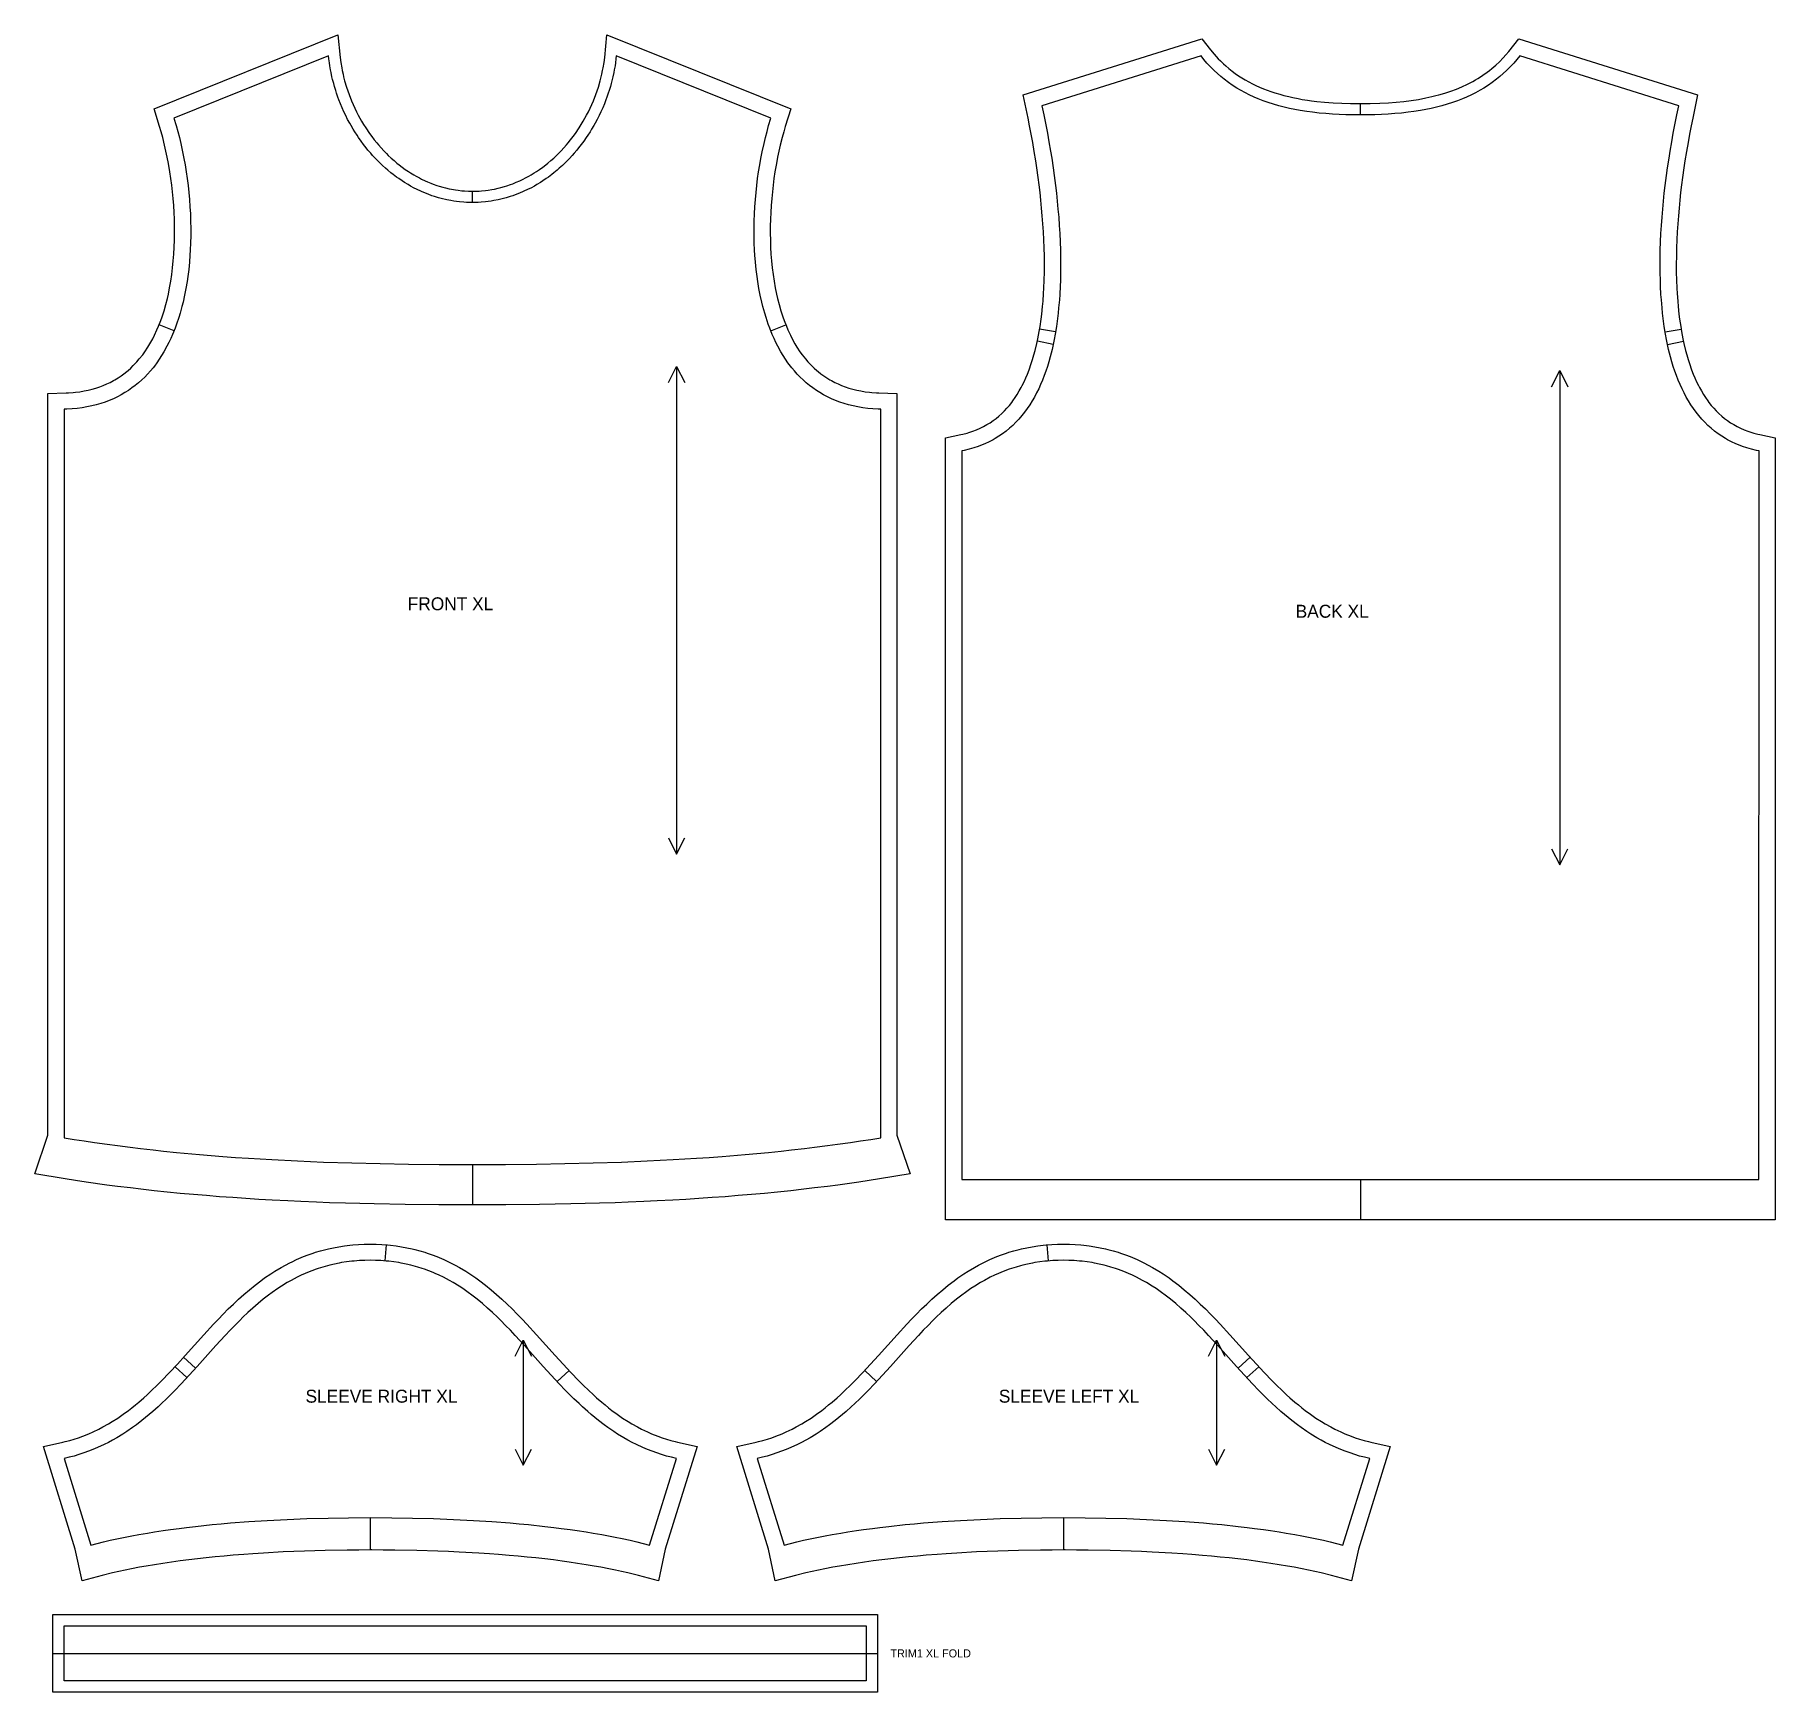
# Model space of a CAD drawing. Extents: x 17 to 1093, y 28 to 1053.
import ezdxf

# ---------------------------------------------------------------- set-up
doc = ezdxf.new("R2010")
doc.units = 0
for name, color, linetype in [('CUT', 7, 'CONTINUOUS'), ('FOLD', 6, 'CONTINUOUS'), ('GRAIN', 3, 'CONTINUOUS'), ('NOTCH', 1, 'CONTINUOUS'), ('SEW', 5, 'CONTINUOUS'), ('TEXT', 2, 'CONTINUOUS')]:
    doc.layers.add(name, color=color, linetype=linetype)

msp = doc.modelspace()

# ---------------------------------------------------------------- linework, layer by layer
at = {"layer": 'CUT'}
for points in [[(287.533, 956.17), (289.175, 956.189), (291.619, 956.29), (293.235, 956.405), (295.639, 956.647), (297.228, 956.854), (299.59, 957.231), (301.151, 957.526), (303.471, 958.035), (305.003, 958.416), (307.279, 959.051), (308.781, 959.516), (311.012, 960.274), (312.483, 960.819), (314.667, 961.696), (316.822, 962.642), (318.947, 963.657), (320.346, 964.37), (322.42, 965.495), (323.786, 966.281), (325.806, 967.512), (327.135, 968.368), (329.101, 969.702), (331.032, 971.096), (332.928, 972.548), (334.172, 973.547), (336.007, 975.093), (337.804, 976.693), (339.563, 978.345), (340.714, 979.475), (342.406, 981.211), (344.057, 982.996), (345.666, 984.827), (346.715, 986.073), (348.252, 987.978), (349.744, 989.925), (351.19, 991.913), (353.497, 995.31), (354.817, 997.396), (356.088, 999.515), (358.094, 1003.118), (359.23, 1005.318), (360.313, 1007.546), (361.343, 1009.798), (362.318, 1012.074), (363.821, 1015.913), (364.648, 1018.24), (365.418, 1020.584), (366.571, 1024.522), (367.183, 1026.9), (367.558, 1028.49), (368.071, 1030.882), (368.378, 1032.48), (368.91, 1035.682), (369.33, 1038.888), (370.742, 1052.903), (484.41, 1007.196), (480.966, 996.195), (479.994, 992.872), (479.057, 989.432), (477.872, 984.675), (477.034, 980.99), (476.246, 977.213), (475.509, 973.349), (474.614, 968.078), (474.012, 964.043), (473.473, 959.948), (473, 955.8), (472.596, 951.605), (472.263, 947.373), (472.005, 943.111), (471.823, 938.827), (471.721, 934.528), (471.701, 930.223), (471.765, 925.92), (471.916, 921.627), (472.155, 917.351), (472.485, 913.102), (472.908, 908.887), (473.426, 904.714), (474.041, 900.592), (474.754, 896.528), (475.567, 892.532), (476.165, 889.908), (477.148, 886.041), (478.234, 882.26), (479.424, 878.576), (480.277, 876.176), (481.643, 872.666), (482.614, 870.389), (484.159, 867.072), (485.248, 864.93), (486.973, 861.822), (488.183, 859.824), (490.089, 856.94), (491.421, 855.094), (493.513, 852.443), (494.97, 850.755), (496.478, 849.132), (497.252, 848.344), (498.84, 846.817), (500.482, 845.356), (501.324, 844.65), (503.05, 843.288), (504.835, 841.991), (506.681, 840.762), (508.59, 839.601), (509.569, 839.045), (511.577, 837.987), (513.654, 836.999), (515.803, 836.082), (518.027, 835.239), (520.327, 834.471), (522.706, 833.781), (525.167, 833.172), (527.711, 832.645), (530.341, 832.205), (533.057, 831.853), (534.448, 831.712), (537.297, 831.501), (538.756, 831.432), (550.024, 831.098), (550.065, 372.489), (558.133, 348.476), (539.304, 345.405), (532.87, 344.402), (526.426, 343.44), (513.513, 341.635), (507.047, 340.791), (498.957, 339.788), (492.48, 339.027), (484.38, 338.126), (476.275, 337.28), (468.168, 336.486), (460.06, 335.743), (451.95, 335.05), (443.841, 334.406), (435.732, 333.808), (427.625, 333.255), (419.52, 332.745), (411.417, 332.278), (401.698, 331.771), (393.603, 331.391), (383.894, 330.984), (375.809, 330.683), (366.115, 330.368), (348.37, 329.908), (329.063, 329.564), (308.234, 329.356), (287.538, 329.292), (266.831, 329.356), (246.002, 329.564), (226.696, 329.908), (208.95, 330.368), (199.256, 330.683), (191.171, 330.984), (181.463, 331.391), (173.368, 331.771), (163.648, 332.278), (155.546, 332.745), (147.44, 333.255), (139.333, 333.808), (131.225, 334.406), (123.115, 335.05), (115.006, 335.743), (106.897, 336.486), (98.79, 337.28), (90.686, 338.126), (82.585, 339.027), (76.108, 339.788), (68.018, 340.791), (61.552, 341.635), (48.64, 343.44), (42.196, 344.402), (35.762, 345.405), (16.932, 348.476), (25, 372.489), (25.042, 831.098), (36.31, 831.432), (37.768, 831.501), (40.617, 831.712), (42.009, 831.853), (44.725, 832.205), (47.354, 832.645), (49.899, 833.172), (52.359, 833.781), (54.739, 834.471), (57.039, 835.239), (59.262, 836.082), (61.411, 836.999), (63.488, 837.987), (65.496, 839.045), (66.475, 839.601), (68.384, 840.762), (70.23, 841.991), (72.015, 843.288), (73.742, 844.65), (74.584, 845.356), (76.226, 846.817), (77.813, 848.344), (78.587, 849.132), (80.096, 850.755), (81.553, 852.443), (83.644, 855.094), (84.976, 856.94), (86.883, 859.824), (88.093, 861.822), (89.817, 864.93), (90.907, 867.072), (92.452, 870.389), (93.422, 872.666), (94.789, 876.176), (95.641, 878.576), (96.832, 882.26), (97.918, 886.041), (98.901, 889.908), (99.499, 892.532), (100.312, 896.528), (101.025, 900.592), (101.639, 904.714), (102.157, 908.887), (102.58, 913.102), (102.91, 917.351), (103.15, 921.627), (103.3, 925.92), (103.364, 930.223), (103.344, 934.528), (103.242, 938.827), (103.061, 943.111), (102.802, 947.373), (102.469, 951.605), (102.065, 955.8), (101.592, 959.948), (101.053, 964.043), (100.451, 968.078), (99.556, 973.349), (98.82, 977.213), (98.031, 980.99), (97.194, 984.675), (96.008, 989.432), (95.072, 992.872), (94.1, 996.195), (90.656, 1007.196), (204.324, 1052.903), (205.735, 1038.888), (206.156, 1035.682), (206.688, 1032.48), (206.995, 1030.882), (207.507, 1028.49), (207.882, 1026.9), (208.495, 1024.522), (209.648, 1020.584), (210.417, 1018.24), (211.244, 1015.913), (212.747, 1012.074), (213.723, 1009.798), (214.752, 1007.546), (215.836, 1005.318), (216.971, 1003.118), (218.978, 999.515), (220.249, 997.396), (221.569, 995.31), (223.875, 991.913), (225.322, 989.925), (226.814, 987.978), (228.35, 986.073), (229.399, 984.827), (231.008, 982.996), (232.66, 981.211), (234.352, 979.475), (235.502, 978.345), (237.261, 976.693), (239.059, 975.093), (240.894, 973.547), (242.138, 972.548), (244.033, 971.096), (245.965, 969.702), (247.93, 968.368), (249.259, 967.512), (251.28, 966.281), (252.645, 965.495), (254.719, 964.37), (256.119, 963.657), (258.244, 962.642), (259.677, 962.004), (261.851, 961.104), (263.317, 960.543), (265.538, 959.761), (267.034, 959.279), (269.301, 958.619), (270.827, 958.221), (273.138, 957.687), (274.694, 957.374), (277.048, 956.97), (278.631, 956.746), (281.026, 956.477), (282.637, 956.343), (285.073, 956.213), (286.71, 956.175)], [(836.587, 320.057), (580.131, 320.057), (580.064, 803.776), (589.519, 805.685), (590.825, 805.979), (593.362, 806.637), (594.593, 807.001), (596.985, 807.796), (599.286, 808.678), (601.498, 809.646), (603.626, 810.697), (605.674, 811.829), (607.645, 813.042), (609.543, 814.334), (611.371, 815.706), (613.133, 817.157), (614.831, 818.687), (616.468, 820.296), (618.044, 821.985), (619.563, 823.752), (621.026, 825.599), (621.736, 826.552), (623.115, 828.517), (624.439, 830.56), (625.709, 832.68), (626.926, 834.875), (627.514, 836), (628.651, 838.306), (629.734, 840.684), (630.765, 843.131), (631.744, 845.647), (633.114, 849.541), (633.963, 852.215), (634.761, 854.949), (635.509, 857.739), (636.537, 862.024), (637.161, 864.944), (638.007, 869.411), (638.511, 872.443), (639.183, 877.065), (639.574, 880.192), (640.078, 884.942), (640.361, 888.145), (640.707, 892.997), (640.888, 896.258), (641.085, 901.184), (641.199, 906.141), (641.232, 911.12), (641.187, 916.111), (641.069, 921.106), (640.882, 926.094), (640.629, 931.066), (640.314, 936.012), (639.941, 940.925), (639.515, 945.795), (639.039, 950.612), (638.518, 955.369), (637.956, 960.056), (637.358, 964.665), (636.51, 970.675), (635.844, 975.07), (634.922, 980.766), (633.975, 986.257), (633.012, 991.525), (632.046, 996.554), (631.089, 1001.327), (628.037, 1015.812), (738.633, 1050.482), (744.015, 1043.572), (746.121, 1041.009), (747.421, 1039.536), (748.747, 1038.111), (750.099, 1036.733), (751.94, 1034.965), (753.349, 1033.692), (755.266, 1032.061), (757.225, 1030.505), (759.225, 1029.023), (761.266, 1027.612), (763.347, 1026.27), (765.466, 1024.995), (767.624, 1023.786), (769.819, 1022.642), (772.051, 1021.559), (774.318, 1020.537), (776.62, 1019.575), (778.955, 1018.67), (781.323, 1017.821), (783.721, 1017.027), (786.762, 1016.11), (789.226, 1015.434), (792.344, 1014.659), (794.866, 1014.094), (798.051, 1013.452), (800.624, 1012.99), (803.867, 1012.473), (806.481, 1012.106), (809.772, 1011.703), (814.414, 1011.238), (819.759, 1010.837), (825.133, 1010.565), (830.523, 1010.407), (836.587, 1010.349), (842.651, 1010.407), (848.714, 1010.592), (854.085, 1010.88), (858.76, 1011.238), (863.402, 1011.703), (868.002, 1012.284), (872.55, 1012.99), (877.038, 1013.829), (880.83, 1014.659), (883.328, 1015.273), (885.183, 1015.766), (888.848, 1016.837), (892.446, 1018.028), (895.973, 1019.343), (899.426, 1020.787), (902.8, 1022.365), (904.457, 1023.206), (906.093, 1024.083), (907.708, 1024.995), (909.301, 1025.945), (910.872, 1026.932), (912.422, 1027.958), (914.954, 1029.755), (916.442, 1030.887), (917.908, 1032.061), (920.297, 1034.111), (922.619, 1036.283), (924.872, 1038.581), (926.622, 1040.513), (928.325, 1042.53), (934.541, 1050.482), (1045.136, 1015.812), (1042.085, 1001.327), (1041.128, 996.554), (1040.162, 991.525), (1039.199, 986.257), (1038.251, 980.766), (1037.33, 975.07), (1036.664, 970.675), (1035.816, 964.665), (1035.218, 960.056), (1034.655, 955.369), (1034.134, 950.612), (1033.659, 945.795), (1033.232, 940.925), (1032.86, 936.012), (1032.545, 931.066), (1032.292, 926.094), (1032.105, 921.106), (1031.987, 916.111), (1031.942, 911.12), (1031.975, 906.141), (1032.088, 901.184), (1032.286, 896.258), (1032.467, 892.997), (1032.813, 888.145), (1033.096, 884.942), (1033.6, 880.192), (1033.991, 877.065), (1034.662, 872.443), (1035.167, 869.411), (1036.013, 864.944), (1036.637, 862.024), (1037.665, 857.739), (1038.413, 854.949), (1039.211, 852.215), (1040.06, 849.541), (1041.43, 845.647), (1042.409, 843.131), (1043.44, 840.684), (1044.523, 838.306), (1045.66, 836), (1046.248, 834.875), (1047.465, 832.68), (1048.735, 830.56), (1050.059, 828.517), (1051.438, 826.552), (1052.148, 825.599), (1053.611, 823.752), (1055.129, 821.985), (1056.706, 820.296), (1058.343, 818.687), (1060.041, 817.157), (1061.803, 815.706), (1063.631, 814.334), (1065.529, 813.042), (1067.5, 811.829), (1069.548, 810.697), (1071.676, 809.646), (1073.888, 808.678), (1076.188, 807.796), (1078.581, 807.001), (1079.812, 806.637), (1082.349, 805.979), (1083.654, 805.685), (1093.11, 803.776), (1093.043, 320.057), (840.764, 320.057)], [(224.342, 115.935), (217.33, 115.915), (210.173, 115.854), (196.548, 115.62), (183.653, 115.247), (177.116, 114.999), (170.534, 114.707), (158.382, 114.049), (151.727, 113.62), (146.178, 113.223), (139.524, 112.697), (133.991, 112.216), (128.476, 111.696), (122.984, 111.134), (117.524, 110.53), (112.1, 109.883), (106.721, 109.191), (101.391, 108.455), (96.118, 107.673), (90.908, 106.843), (85.767, 105.966), (81.708, 105.23), (76.707, 104.265), (72.768, 103.457), (68.887, 102.618), (65.068, 101.746), (58.54, 100.141), (46.149, 96.889), (41.919, 116.457), (22.251, 179.839), (34.275, 182.588), (35.696, 182.934), (38.492, 183.68), (41.232, 184.496), (43.917, 185.379), (46.551, 186.327), (50.408, 187.869), (52.92, 188.975), (56.607, 190.744), (59.012, 191.997), (62.548, 193.98), (64.859, 195.369), (68.262, 197.552), (71.595, 199.847), (74.861, 202.249), (77.005, 203.908), (79.124, 205.61), (81.22, 207.355), (84.323, 210.045), (86.367, 211.886), (89.398, 214.713), (92.394, 217.613), (95.359, 220.579), (100.245, 225.651), (105.082, 230.853), (109.895, 236.153), (121.499, 249.064), (127.419, 255.504), (130.431, 258.693), (133.485, 261.851), (136.589, 264.97), (139.749, 268.042), (142.973, 271.059), (146.267, 274.011), (149.639, 276.891), (153.096, 279.689), (156.645, 282.396), (159.065, 284.144), (162.782, 286.677), (165.32, 288.3), (169.222, 290.63), (171.888, 292.109), (174.609, 293.523), (175.99, 294.206), (178.795, 295.519), (181.656, 296.761), (183.109, 297.354), (186.058, 298.483), (189.066, 299.532), (190.593, 300.026), (193.691, 300.95), (196.85, 301.787), (198.452, 302.173), (201.703, 302.875), (205.015, 303.484), (208.389, 303.997), (211.825, 304.411), (213.566, 304.581), (217.096, 304.844), (220.688, 305.004), (224.269, 305.057), (227.996, 305.004), (231.588, 304.844), (235.118, 304.581), (236.859, 304.411), (240.295, 303.997), (243.669, 303.484), (246.981, 302.875), (250.232, 302.173), (251.834, 301.787), (254.993, 300.95), (258.091, 300.026), (259.618, 299.532), (262.626, 298.483), (265.575, 297.354), (267.028, 296.761), (269.889, 295.519), (272.694, 294.206), (274.075, 293.523), (276.796, 292.109), (279.462, 290.63), (283.364, 288.3), (285.902, 286.677), (289.619, 284.144), (292.039, 282.396), (295.588, 279.689), (299.045, 276.891), (302.417, 274.011), (305.711, 271.059), (308.935, 268.042), (312.095, 264.97), (315.199, 261.851), (318.253, 258.693), (321.265, 255.504), (327.185, 249.064), (338.789, 236.153), (343.602, 230.853), (348.439, 225.651), (353.325, 220.579), (356.29, 217.613), (359.285, 214.713), (362.317, 211.886), (364.361, 210.045), (367.464, 207.355), (369.559, 205.61), (371.679, 203.908), (373.823, 202.249), (377.089, 199.847), (380.421, 197.552), (383.825, 195.369), (386.136, 193.98), (389.672, 191.997), (392.077, 190.744), (395.764, 188.975), (398.276, 187.869), (402.133, 186.327), (404.767, 185.379), (407.452, 184.496), (410.192, 183.68), (412.988, 182.934), (414.408, 182.588), (426.433, 179.839), (406.765, 116.457), (402.535, 96.889), (390.144, 100.141), (383.616, 101.746), (379.797, 102.618), (375.916, 103.457), (371.977, 104.265), (366.976, 105.23), (362.917, 105.966), (357.776, 106.843), (352.566, 107.673), (347.293, 108.455), (343.033, 109.048), (337.663, 109.748), (332.248, 110.404), (326.794, 111.016), (321.309, 111.586), (315.798, 112.115), (310.268, 112.604), (303.615, 113.139), (298.066, 113.544), (291.411, 113.981), (279.251, 114.654), (272.662, 114.954), (266.117, 115.209), (253.2, 115.595), (239.544, 115.842), (232.368, 115.909), (225.334, 115.934)], [(653.026, 115.935), (646.014, 115.915), (638.857, 115.854), (625.232, 115.62), (612.337, 115.247), (605.8, 114.999), (599.218, 114.707), (587.066, 114.049), (580.411, 113.62), (574.862, 113.223), (568.208, 112.697), (562.675, 112.216), (557.159, 111.696), (551.668, 111.134), (546.208, 110.53), (540.784, 109.883), (535.405, 109.191), (530.075, 108.455), (524.802, 107.673), (519.592, 106.843), (514.451, 105.966), (510.392, 105.23), (505.391, 104.265), (501.452, 103.457), (497.571, 102.618), (493.752, 101.746), (487.224, 100.141), (474.833, 96.889), (470.603, 116.457), (450.935, 179.839), (462.959, 182.588), (464.379, 182.934), (467.176, 183.68), (469.916, 184.496), (472.601, 185.379), (475.235, 186.327), (479.092, 187.869), (481.604, 188.975), (485.291, 190.744), (487.696, 191.997), (491.232, 193.98), (493.543, 195.369), (496.946, 197.552), (500.278, 199.847), (503.545, 202.249), (505.689, 203.908), (507.808, 205.61), (509.904, 207.355), (513.007, 210.045), (515.051, 211.886), (518.082, 214.713), (521.078, 217.613), (524.043, 220.579), (528.929, 225.651), (533.766, 230.853), (538.579, 236.153), (550.183, 249.064), (556.103, 255.504), (559.115, 258.693), (562.169, 261.851), (565.273, 264.97), (568.433, 268.042), (571.657, 271.059), (574.951, 274.011), (578.323, 276.891), (581.78, 279.689), (585.329, 282.396), (587.749, 284.144), (591.466, 286.677), (594.004, 288.3), (597.906, 290.63), (600.572, 292.109), (603.293, 293.523), (604.674, 294.206), (607.479, 295.519), (610.34, 296.761), (611.793, 297.354), (614.742, 298.483), (617.75, 299.532), (619.277, 300.026), (622.375, 300.95), (625.534, 301.787), (627.136, 302.173), (630.387, 302.875), (633.699, 303.484), (637.073, 303.997), (640.509, 304.411), (642.25, 304.581), (645.78, 304.844), (649.371, 305.004), (652.953, 305.057), (656.68, 305.004), (660.272, 304.844), (663.802, 304.581), (665.543, 304.411), (668.979, 303.997), (672.353, 303.484), (675.665, 302.875), (678.916, 302.173), (680.518, 301.787), (683.677, 300.95), (686.775, 300.026), (688.302, 299.532), (691.31, 298.483), (694.259, 297.354), (695.712, 296.761), (698.573, 295.519), (701.377, 294.206), (702.759, 293.523), (705.479, 292.109), (708.146, 290.63), (712.048, 288.3), (714.586, 286.677), (718.303, 284.144), (720.723, 282.396), (724.272, 279.689), (727.729, 276.891), (731.101, 274.011), (734.395, 271.059), (737.619, 268.042), (740.779, 264.97), (743.883, 261.851), (746.937, 258.693), (749.949, 255.504), (755.869, 249.064), (767.473, 236.153), (772.286, 230.853), (777.123, 225.651), (782.009, 220.579), (784.974, 217.613), (787.969, 214.713), (791.001, 211.886), (793.045, 210.045), (796.148, 207.355), (798.243, 205.61), (800.363, 203.908), (802.507, 202.249), (805.773, 199.847), (809.105, 197.552), (812.509, 195.369), (814.82, 193.98), (818.356, 191.997), (820.761, 190.744), (824.448, 188.975), (826.96, 187.869), (830.817, 186.327), (833.451, 185.379), (836.136, 184.496), (838.876, 183.68), (841.672, 182.934), (843.092, 182.588), (855.117, 179.839), (835.449, 116.457), (831.219, 96.889), (818.828, 100.141), (812.3, 101.746), (808.481, 102.618), (804.6, 103.457), (800.661, 104.265), (795.66, 105.23), (791.601, 105.966), (786.46, 106.843), (781.25, 107.673), (775.977, 108.455), (771.717, 109.048), (766.347, 109.748), (760.932, 110.404), (755.478, 111.016), (749.993, 111.586), (744.482, 112.115), (738.951, 112.604), (732.299, 113.139), (726.75, 113.544), (720.094, 113.981), (707.935, 114.654), (701.346, 114.954), (694.801, 115.209), (681.884, 115.595), (668.228, 115.842), (661.052, 115.909), (654.018, 115.934)], [(28, 76), (538, 76), (538, 28), (28, 28)]]:
    msp.add_lwpolyline(points, close=True, dxfattribs=at)
at = {"layer": 'FOLD'}
msp.add_lwpolyline([(28, 52), (538, 52)], dxfattribs=at)
at = {"layer": 'GRAIN'}
for points in [[(408.799, 837.875), (413.799, 847.875), (418.799, 837.875)], [(413.799, 847.875), (413.799, 546.241)], [(954.848, 835.289), (959.848, 845.289), (964.848, 835.289)], [(959.848, 845.289), (959.848, 539.592)], [(408.799, 556.241), (413.799, 546.241), (418.799, 556.241)], [(954.848, 549.592), (959.848, 539.592), (964.848, 549.592)], [(314.013, 235.761), (319.013, 245.761), (324.013, 235.761)], [(319.013, 245.761), (319.013, 168.296)], [(742.697, 235.761), (747.697, 245.761), (752.697, 235.761)], [(747.697, 245.761), (747.697, 168.296)], [(314.013, 178.296), (319.013, 168.296), (324.013, 178.296)], [(742.697, 178.296), (747.697, 168.296), (752.697, 178.296)]]:
    msp.add_lwpolyline(points, dxfattribs=at)
at = {"layer": 'NOTCH'}
for points in [[(836.587, 1003.349), (836.58, 1010.349)], [(287.533, 949.17), (287.491, 956.17)], [(103.075, 869.865), (93.803, 873.609)], [(471.99, 869.865), (481.263, 873.609)], [(646.626, 861.353), (636.857, 863.491)], [(648.118, 869.212), (638.261, 870.898)], [(1025.056, 869.212), (1034.913, 870.898)], [(1026.548, 861.353), (1036.317, 863.491)], [(287.533, 354.292), (287.538, 329.292)], [(836.587, 345.057), (836.587, 320.057)], [(233.53, 294.678), (234.349, 304.645)], [(643.838, 294.678), (643.019, 304.645)], [(110.991, 222.508), (103.647, 229.294)], [(116.384, 228.417), (108.959, 235.115)], [(339.981, 220.048), (347.285, 226.878)], [(537.387, 220.048), (530.083, 226.878)], [(760.984, 228.417), (768.409, 235.115)], [(766.377, 222.508), (773.721, 229.294)], [(224.342, 135.935), (224.334, 115.935)], [(653.026, 135.935), (653.018, 115.935)]]:
    msp.add_lwpolyline(points, dxfattribs=at)
at = {"layer": 'SEW'}
for points in [[(287.533, 354.292), (308.076, 354.355), (327.126, 354.54), (344.636, 354.834), (362.172, 355.263), (379.722, 355.842), (395.68, 356.511), (411.636, 357.329), (425.991, 358.201), (433.963, 358.745), (441.931, 359.333), (456.265, 360.506), (470.581, 361.835), (478.525, 362.644), (484.874, 363.329), (492.802, 364.232), (499.137, 364.994), (507.044, 365.998), (513.359, 366.841), (521.239, 367.949), (527.528, 368.878), (533.805, 369.846), (540.066, 370.854), (540.025, 821.39), (538.37, 821.439), (535.122, 821.622), (531.957, 821.914), (528.874, 822.313), (525.872, 822.816), (522.952, 823.42), (520.112, 824.124), (517.352, 824.924), (514.671, 825.819), (512.068, 826.806), (509.544, 827.882), (507.097, 829.047), (504.725, 830.297), (502.429, 831.63), (500.208, 833.045), (498.06, 834.539), (495.985, 836.111), (493.981, 837.757), (492.049, 839.477), (490.186, 841.268), (488.392, 843.129), (486.665, 845.057), (485.006, 847.05), (484.201, 848.07), (482.64, 850.157), (481.144, 852.305), (479.711, 854.511), (478.341, 856.774), (476.401, 860.269), (475.183, 862.664), (474.024, 865.108), (472.923, 867.6), (471.38, 871.422), (470.421, 874.023), (469.086, 878), (468.264, 880.698), (467.129, 884.809), (466.437, 887.591), (465.494, 891.818), (464.663, 896.105), (463.941, 900.444), (463.518, 903.362), (462.971, 907.773), (462.525, 912.216), (462.177, 916.685), (461.999, 919.676), (461.811, 924.171), (461.714, 928.673), (461.706, 933.173), (461.784, 937.664), (461.946, 942.139), (462.189, 946.591), (462.51, 951.012), (462.907, 955.395), (463.376, 959.733), (463.915, 964.018), (464.521, 968.244), (465.19, 972.404), (465.92, 976.49), (466.708, 980.497), (467.843, 985.702), (468.752, 989.496), (469.708, 993.187), (470.707, 996.77), (472.1, 1001.367), (376.466, 1039.823), (376.286, 1038.098), (375.958, 1035.513), (375.702, 1033.793), (375.263, 1031.216), (374.933, 1029.502), (374.385, 1026.939), (373.983, 1025.236), (373.327, 1022.692), (372.855, 1021.003), (372.094, 1018.482), (371.553, 1016.81), (370.69, 1014.317), (370.081, 1012.666), (369.118, 1010.207), (368.097, 1007.771), (367.017, 1005.358), (365.88, 1002.972), (364.687, 1000.614), (363.438, 998.285), (362.575, 996.75), (361.235, 994.475), (360.312, 992.977), (358.885, 990.76), (357.904, 989.303), (356.39, 987.15), (354.825, 985.037), (353.211, 982.966), (352.108, 981.61), (350.413, 979.614), (349.256, 978.309), (347.482, 976.391), (346.274, 975.141), (344.424, 973.308), (343.165, 972.115), (341.24, 970.37), (339.933, 969.238), (337.937, 967.588), (336.582, 966.52), (334.516, 964.968), (333.116, 963.968), (330.982, 962.519), (329.537, 961.59), (327.338, 960.249), (325.851, 959.393), (323.589, 958.166), (322.06, 957.387), (318.955, 955.925), (316.585, 954.914), (314.986, 954.282), (312.56, 953.398), (310.923, 952.852), (308.442, 952.099), (306.771, 951.643), (303.386, 950.841), (300.813, 950.338), (299.082, 950.052), (297.338, 949.804), (295.581, 949.596), (292.924, 949.361), (291.138, 949.255), (289.341, 949.191), (287.533, 949.17), (285.724, 949.191), (283.927, 949.255), (282.141, 949.361), (279.484, 949.596), (277.728, 949.804), (275.984, 950.052), (274.252, 950.338), (271.679, 950.841), (268.295, 951.643), (266.623, 952.099), (264.142, 952.852), (262.506, 953.398), (260.079, 954.282), (258.48, 954.914), (256.11, 955.925), (253.005, 957.387), (251.476, 958.166), (249.214, 959.393), (247.727, 960.249), (245.528, 961.59), (244.084, 962.519), (241.95, 963.968), (240.55, 964.968), (238.483, 966.52), (237.129, 967.588), (235.132, 969.238), (233.825, 970.37), (231.9, 972.115), (230.642, 973.308), (228.792, 975.141), (227.583, 976.391), (225.809, 978.309), (224.653, 979.614), (222.958, 981.61), (221.854, 982.966), (220.24, 985.037), (218.676, 987.15), (217.162, 989.303), (216.181, 990.76), (214.753, 992.977), (213.83, 994.475), (212.491, 996.75), (211.628, 998.285), (210.379, 1000.614), (209.186, 1002.972), (208.049, 1005.358), (206.969, 1007.771), (205.947, 1010.207), (204.984, 1012.666), (204.375, 1014.317), (203.513, 1016.81), (202.971, 1018.482), (202.211, 1021.003), (201.738, 1022.692), (201.083, 1025.236), (200.681, 1026.939), (200.132, 1029.502), (199.803, 1031.216), (199.363, 1033.793), (199.107, 1035.513), (198.78, 1038.098), (198.599, 1039.823), (102.965, 1001.367), (104.358, 996.77), (105.357, 993.187), (106.313, 989.496), (107.223, 985.702), (108.357, 980.497), (109.145, 976.49), (109.875, 972.404), (110.545, 968.244), (111.151, 964.018), (111.69, 959.733), (112.159, 955.395), (112.555, 951.012), (112.876, 946.591), (113.119, 942.139), (113.281, 937.664), (113.36, 933.173), (113.352, 928.673), (113.255, 924.171), (113.066, 919.676), (112.888, 916.685), (112.541, 912.216), (112.095, 907.773), (111.547, 903.362), (111.125, 900.444), (110.402, 896.105), (109.571, 891.818), (108.628, 887.591), (107.937, 884.809), (106.802, 880.698), (105.979, 878), (104.644, 874.023), (103.686, 871.422), (102.142, 867.6), (101.042, 865.108), (99.883, 862.664), (98.665, 860.269), (96.725, 856.774), (95.354, 854.511), (93.922, 852.305), (92.425, 850.157), (90.864, 848.07), (90.06, 847.05), (88.4, 845.057), (86.674, 843.129), (84.88, 841.268), (83.017, 839.477), (81.084, 837.757), (79.081, 836.111), (77.005, 834.539), (74.858, 833.045), (72.636, 831.63), (70.34, 830.297), (67.969, 829.047), (65.522, 827.882), (62.997, 826.806), (60.395, 825.819), (57.714, 824.924), (54.954, 824.124), (52.114, 823.42), (49.193, 822.816), (46.192, 822.313), (43.109, 821.914), (39.943, 821.622), (36.696, 821.439), (35.041, 821.39), (35, 370.854), (41.261, 369.846), (47.537, 368.878), (53.827, 367.949), (61.706, 366.841), (68.022, 365.998), (75.929, 364.994), (82.263, 364.232), (90.191, 363.329), (96.541, 362.644), (104.485, 361.835), (118.801, 360.506), (133.134, 359.333), (141.103, 358.745), (149.074, 358.201), (163.43, 357.329), (179.386, 356.511), (195.344, 355.842), (212.894, 355.263), (230.43, 354.834), (247.939, 354.54), (266.99, 354.355)], [(836.587, 345.057), (1083.039, 345.057), (1083.108, 795.594), (1081.567, 795.905), (1078.556, 796.617), (1075.641, 797.442), (1072.82, 798.38), (1071.445, 798.89), (1068.764, 799.99), (1066.174, 801.194), (1063.675, 802.501), (1062.459, 803.192), (1060.093, 804.648), (1057.814, 806.2), (1055.621, 807.845), (1053.513, 809.581), (1051.487, 811.406), (1049.544, 813.318), (1047.68, 815.313), (1045.895, 817.39), (1044.188, 819.547), (1042.557, 821.78), (1041, 824.089), (1039.516, 826.469), (1038.103, 828.92), (1036.761, 831.439), (1035.487, 834.023), (1034.28, 836.671), (1033.14, 839.379), (1032.063, 842.145), (1031.05, 844.968), (1030.098, 847.844), (1029.206, 850.772), (1028.374, 853.749), (1027.232, 858.3), (1026.54, 861.388), (1025.903, 864.516), (1025.318, 867.683), (1024.537, 872.498), (1024.079, 875.748), (1023.481, 880.676), (1023.141, 883.994), (1022.715, 889.012), (1022.486, 892.381), (1022.22, 897.465), (1022.093, 900.87), (1021.976, 905.995), (1021.945, 909.419), (1021.964, 914.561), (1022.061, 919.701), (1022.23, 924.83), (1022.468, 929.941), (1022.77, 935.023), (1023.132, 940.068), (1023.551, 945.068), (1024.021, 950.014), (1024.538, 954.897), (1025.099, 959.709), (1025.906, 966), (1026.549, 970.615), (1027.45, 976.612), (1028.151, 980.985), (1029.111, 986.631), (1030.088, 992.051), (1031.07, 997.228), (1032.287, 1003.329), (1033.468, 1008.99), (935.112, 1039.823), (933.292, 1037.549), (931.417, 1035.367), (929.489, 1033.277), (927.008, 1030.789), (924.968, 1028.897), (922.881, 1027.091), (920.749, 1025.369), (918.023, 1023.331), (915.795, 1021.791), (912.955, 1019.974), (910.639, 1018.606), (907.694, 1017), (905.298, 1015.794), (902.258, 1014.385), (899.79, 1013.334), (896.664, 1012.111), (893.494, 1010.986), (890.283, 1009.955), (887.035, 1009.015), (883.752, 1008.162), (880.438, 1007.393), (877.095, 1006.703), (873.727, 1006.09), (869.656, 1005.449), (866.243, 1004.991), (862.127, 1004.526), (857.994, 1004.148), (853.85, 1003.851), (849.701, 1003.629), (845.551, 1003.475), (841.407, 1003.385), (836.587, 1003.349), (831.766, 1003.385), (827.622, 1003.475), (823.473, 1003.629), (819.323, 1003.851), (815.18, 1004.148), (811.047, 1004.526), (806.931, 1004.991), (803.518, 1005.449), (799.447, 1006.09), (796.078, 1006.703), (792.736, 1007.393), (789.421, 1008.162), (786.139, 1009.015), (782.891, 1009.955), (779.68, 1010.986), (776.51, 1012.111), (773.384, 1013.334), (770.916, 1014.385), (767.875, 1015.794), (765.48, 1017), (762.535, 1018.606), (760.219, 1019.974), (757.378, 1021.791), (755.151, 1023.331), (752.425, 1025.369), (750.293, 1027.091), (748.206, 1028.897), (746.166, 1030.789), (743.685, 1033.277), (741.757, 1035.367), (739.882, 1037.549), (738.062, 1039.823), (639.705, 1008.99), (640.886, 1003.329), (642.103, 997.228), (643.086, 992.051), (644.063, 986.631), (645.023, 980.985), (645.724, 976.612), (646.625, 970.615), (647.268, 966), (648.075, 959.709), (648.635, 954.897), (649.153, 950.014), (649.623, 945.068), (650.042, 940.068), (650.404, 935.023), (650.706, 929.941), (650.944, 924.83), (651.113, 919.701), (651.21, 914.561), (651.229, 909.419), (651.198, 905.995), (651.081, 900.87), (650.954, 897.465), (650.688, 892.381), (650.458, 889.012), (650.033, 883.994), (649.693, 880.676), (649.095, 875.748), (648.637, 872.498), (647.856, 867.683), (647.271, 864.516), (646.634, 861.388), (645.942, 858.3), (644.8, 853.749), (643.967, 850.772), (643.076, 847.844), (642.124, 844.968), (641.111, 842.145), (640.034, 839.379), (638.894, 836.671), (637.687, 834.023), (636.413, 831.439), (635.071, 828.92), (633.658, 826.469), (632.174, 824.089), (630.617, 821.78), (628.986, 819.547), (627.278, 817.39), (625.494, 815.313), (623.63, 813.318), (621.686, 811.406), (619.661, 809.581), (617.553, 807.845), (615.36, 806.2), (613.081, 804.648), (610.715, 803.192), (609.499, 802.501), (607, 801.194), (604.41, 799.99), (601.729, 798.89), (600.354, 798.38), (597.533, 797.442), (594.618, 796.617), (591.607, 795.905), (590.066, 795.594), (590.135, 345.057)], [(224.342, 135.935), (237.691, 135.865), (250.438, 135.663), (263.52, 135.31), (275.741, 134.839), (288.119, 134.212), (299.455, 133.496), (310.82, 132.628), (316.498, 132.135), (322.165, 131.6), (332.32, 130.527), (337.924, 129.868), (342.384, 129.308), (347.924, 128.564), (352.324, 127.934), (357.78, 127.101), (362.106, 126.398), (367.46, 125.472), (371.698, 124.693), (375.891, 123.878), (380.038, 123.028), (385.152, 121.914), (389.185, 120.981), (393.163, 120.01), (397.084, 119), (413.684, 172.496), (410.549, 173.236), (407.476, 174.056), (404.464, 174.953), (401.51, 175.924), (398.614, 176.967), (395.773, 178.08), (392.988, 179.261), (388.908, 181.153), (386.252, 182.493), (383.645, 183.892), (381.086, 185.349), (377.331, 187.636), (374.883, 189.226), (371.288, 191.702), (368.94, 193.411), (365.487, 196.056), (363.229, 197.87), (361.003, 199.722), (358.809, 201.61), (355.572, 204.504), (353.448, 206.471), (350.308, 209.474), (348.244, 211.507), (345.185, 214.598), (341.17, 218.784), (336.232, 224.094), (331.36, 229.459), (319.778, 242.345), (313.958, 248.676), (311.021, 251.786), (308.058, 254.85), (305.063, 257.86), (303.046, 259.833), (299.985, 262.735), (296.877, 265.563), (293.715, 268.309), (290.494, 270.964), (287.208, 273.523), (284.977, 275.171), (281.569, 277.55), (279.251, 279.071), (275.703, 281.25), (273.287, 282.631), (269.583, 284.589), (267.057, 285.816), (264.485, 286.976), (263.18, 287.531), (260.534, 288.589), (257.837, 289.575), (256.468, 290.041), (253.691, 290.916), (250.858, 291.714), (249.421, 292.083), (246.502, 292.761), (243.525, 293.356), (242.013, 293.622), (238.945, 294.088), (235.813, 294.466), (234.223, 294.621), (230.995, 294.862), (227.702, 295.008), (224.342, 295.057), (220.982, 295.008), (217.688, 294.862), (214.461, 294.621), (212.871, 294.466), (209.739, 294.088), (206.67, 293.622), (205.159, 293.356), (202.181, 292.761), (199.263, 292.083), (197.825, 291.714), (194.993, 290.916), (192.216, 290.041), (190.847, 289.575), (188.15, 288.589), (185.504, 287.531), (184.199, 286.976), (181.627, 285.816), (179.101, 284.589), (175.397, 282.631), (172.981, 281.25), (169.433, 279.071), (167.115, 277.55), (163.706, 275.171), (161.476, 273.523), (158.19, 270.964), (154.969, 268.309), (151.807, 265.563), (148.699, 262.735), (145.638, 259.833), (143.621, 257.86), (140.626, 254.85), (137.663, 251.786), (134.726, 248.676), (128.906, 242.345), (117.324, 229.459), (112.452, 224.094), (107.514, 218.784), (103.499, 214.598), (100.44, 211.507), (98.376, 209.474), (95.236, 206.471), (93.112, 204.504), (89.875, 201.61), (87.681, 199.722), (85.455, 197.87), (83.197, 196.056), (79.744, 193.411), (77.396, 191.702), (73.801, 189.226), (71.352, 187.636), (67.598, 185.349), (65.039, 183.892), (62.432, 182.493), (59.776, 181.153), (55.696, 179.261), (52.911, 178.08), (50.07, 176.967), (47.174, 175.924), (44.22, 174.953), (41.208, 174.056), (38.135, 173.236), (35, 172.496), (51.6, 119), (55.521, 120.01), (59.499, 120.981), (63.532, 121.914), (68.646, 123.028), (72.793, 123.878), (76.986, 124.693), (81.224, 125.472), (86.578, 126.398), (90.904, 127.101), (96.36, 127.934), (100.76, 128.564), (106.3, 129.308), (110.76, 129.868), (116.364, 130.527), (126.519, 131.6), (132.186, 132.135), (137.864, 132.628), (149.229, 133.496), (160.565, 134.212), (172.943, 134.839), (185.164, 135.31), (198.246, 135.663), (210.993, 135.865)], [(653.026, 135.935), (666.375, 135.865), (679.122, 135.663), (692.204, 135.31), (704.425, 134.839), (716.803, 134.212), (728.139, 133.496), (739.504, 132.628), (745.182, 132.135), (750.849, 131.6), (761.004, 130.527), (766.608, 129.868), (771.068, 129.308), (776.608, 128.564), (781.008, 127.934), (786.464, 127.101), (790.79, 126.398), (796.144, 125.472), (800.382, 124.693), (804.575, 123.878), (808.722, 123.028), (813.836, 121.914), (817.869, 120.981), (821.847, 120.01), (825.768, 119), (842.368, 172.496), (839.233, 173.236), (836.16, 174.056), (833.148, 174.953), (830.194, 175.924), (827.298, 176.967), (824.457, 178.08), (821.672, 179.261), (817.592, 181.153), (814.936, 182.493), (812.329, 183.892), (809.77, 185.349), (806.015, 187.636), (803.567, 189.226), (799.972, 191.702), (797.624, 193.411), (794.171, 196.056), (791.913, 197.87), (789.687, 199.722), (787.493, 201.61), (784.256, 204.504), (782.132, 206.471), (778.992, 209.474), (776.928, 211.507), (773.869, 214.598), (769.854, 218.784), (764.916, 224.094), (760.044, 229.459), (748.462, 242.345), (742.642, 248.676), (739.705, 251.786), (736.742, 254.85), (733.747, 257.86), (731.73, 259.833), (728.669, 262.735), (725.561, 265.563), (722.399, 268.309), (719.178, 270.964), (715.892, 273.523), (713.661, 275.171), (710.253, 277.55), (707.935, 279.071), (704.387, 281.25), (701.971, 282.631), (698.267, 284.589), (695.741, 285.816), (693.168, 286.976), (691.864, 287.531), (689.218, 288.589), (686.521, 289.575), (685.152, 290.041), (682.375, 290.916), (679.542, 291.714), (678.105, 292.083), (675.186, 292.761), (672.209, 293.356), (670.697, 293.622), (667.628, 294.088), (664.497, 294.466), (662.907, 294.621), (659.679, 294.862), (656.386, 295.008), (653.026, 295.057), (649.666, 295.008), (646.372, 294.862), (643.145, 294.621), (641.555, 294.466), (638.423, 294.088), (635.354, 293.622), (633.843, 293.356), (630.865, 292.761), (627.947, 292.083), (626.509, 291.714), (623.677, 290.916), (620.9, 290.041), (619.531, 289.575), (616.834, 288.589), (614.188, 287.531), (612.883, 286.976), (610.311, 285.816), (607.785, 284.589), (604.081, 282.631), (601.665, 281.25), (598.117, 279.071), (595.799, 277.55), (592.39, 275.171), (590.16, 273.523), (586.874, 270.964), (583.653, 268.309), (580.491, 265.563), (577.383, 262.735), (574.322, 259.833), (572.305, 257.86), (569.31, 254.85), (566.347, 251.786), (563.41, 248.676), (557.59, 242.345), (546.008, 229.459), (541.136, 224.094), (536.198, 218.784), (532.183, 214.598), (529.124, 211.507), (527.06, 209.474), (523.92, 206.471), (521.796, 204.504), (518.559, 201.61), (516.365, 199.722), (514.139, 197.87), (511.881, 196.056), (508.428, 193.411), (506.08, 191.702), (502.485, 189.226), (500.036, 187.636), (496.282, 185.349), (493.723, 183.892), (491.116, 182.493), (488.46, 181.153), (484.38, 179.261), (481.594, 178.08), (478.754, 176.967), (475.858, 175.924), (472.904, 174.953), (469.891, 174.056), (466.818, 173.236), (463.684, 172.496), (480.284, 119), (484.205, 120.01), (488.183, 120.981), (492.216, 121.914), (497.33, 123.028), (501.477, 123.878), (505.67, 124.693), (509.908, 125.472), (515.262, 126.398), (519.588, 127.101), (525.044, 127.934), (529.444, 128.564), (534.984, 129.308), (539.444, 129.868), (545.048, 130.527), (555.203, 131.6), (560.87, 132.135), (566.548, 132.628), (577.913, 133.496), (589.249, 134.212), (601.627, 134.839), (613.848, 135.31), (626.93, 135.663), (639.677, 135.865)], [(35, 69), (531, 69), (531, 35), (35, 35)]]:
    msp.add_lwpolyline(points, close=True, dxfattribs=at)

# ---------------------------------------------------------------- texts
at = {"layer": 'TEXT'}
for s, height, p in [('FRONT XL', 8, (247.53, 697.06)), ('BACK XL', 8, (796.59, 692.44)), ('SLEEVE RIGHT XL', 8, (184.34, 207.03)), ('SLEEVE LEFT XL', 8, (613.03, 207.03)), ('TRIM1 XL FOLD', 5, (546, 49.5))]:
    msp.add_text(s, height=height, dxfattribs=at).set_placement(p)

doc.saveas('drawing.dxf')
